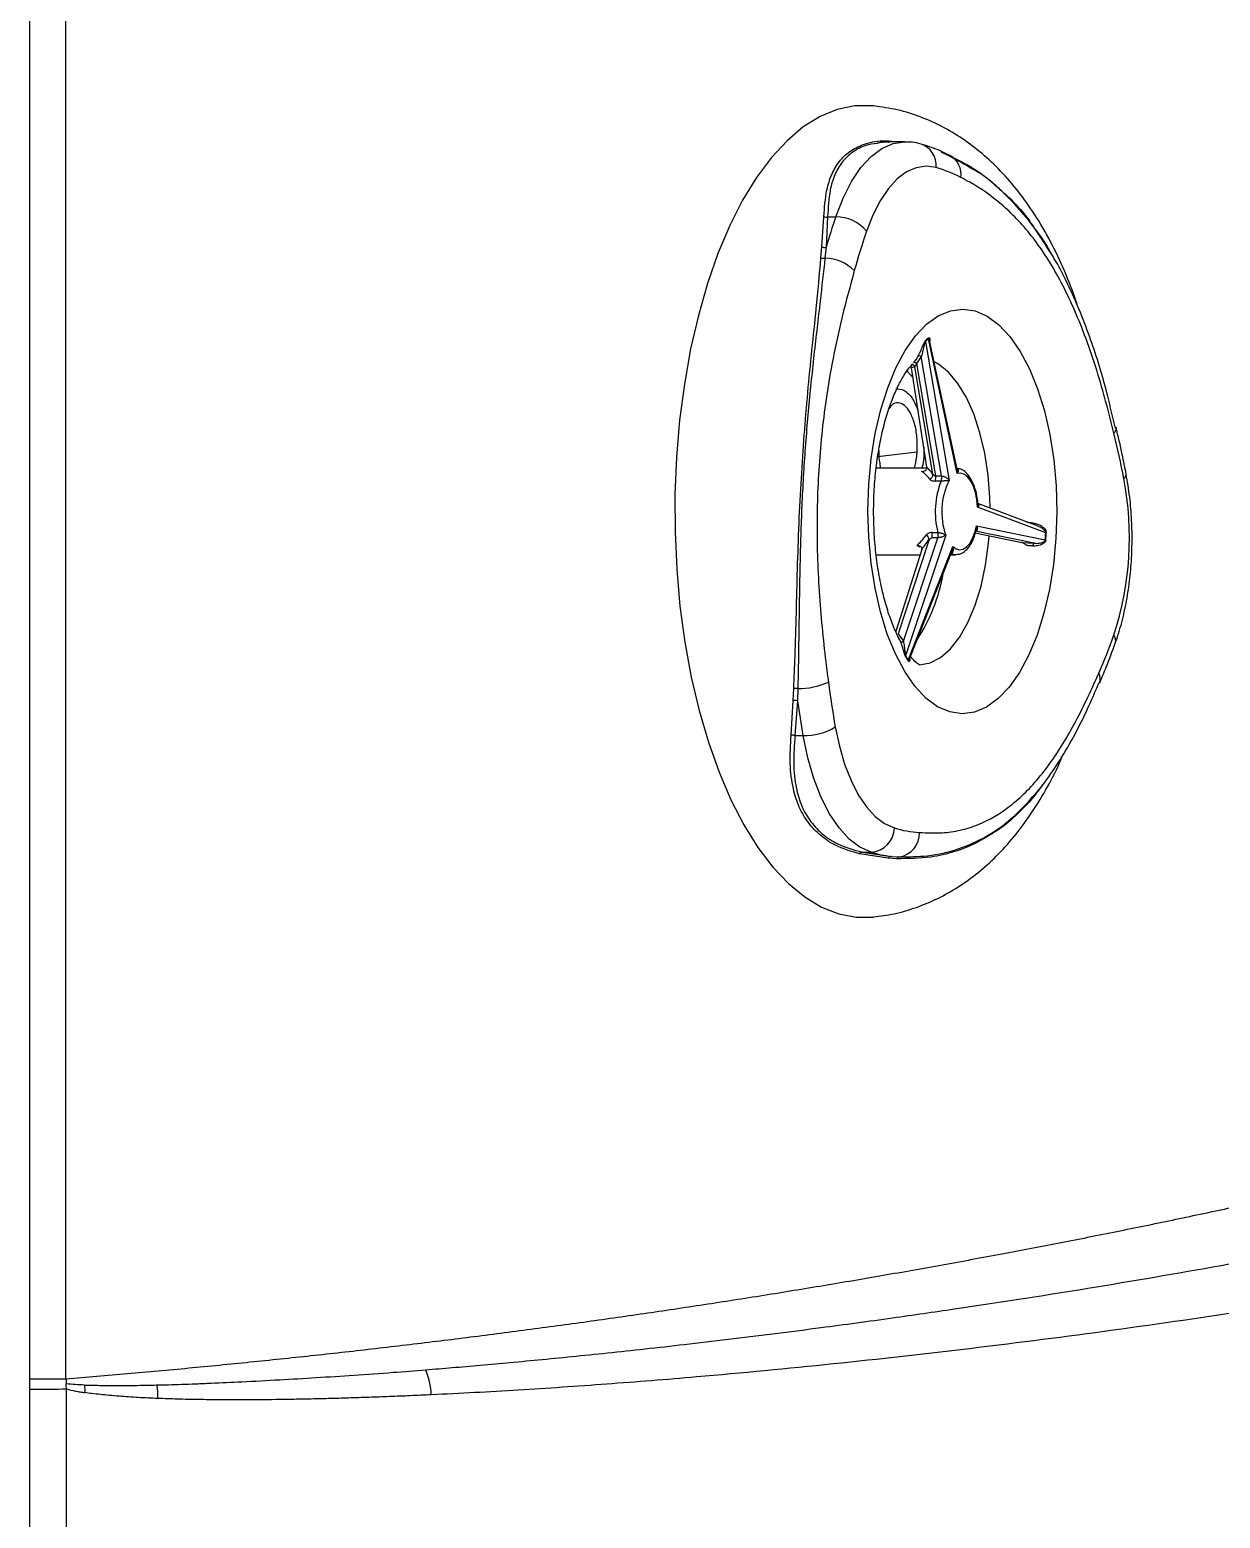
# Model space of a CAD drawing. Extents: x -54 to 18, y -18 to 89.
# Drawn here: x -47.97 to -43.09, y 28.02 to 34.11 of the extents above; entities that cross this region are included whole.
import ezdxf

# ---------------------------------------------------------------- set-up
doc = ezdxf.new("R2010")
doc.units = 0
doc.header["$MEASUREMENT"] = 0
doc.layers.add('GEOMETRY', color=2, linetype='Continuous', lineweight=25)

# ---------------------------------------------------------------- blocks, each defined once
blk = doc.blocks.new('2026 MINI-ASPIRE')
at = {"layer": 'GEOMETRY'}
for p, q in [((-30.0942, -22.1624), (-30.0942, -11.0583)), ((-29.9458, -22.1624), (-29.9458, -11.0583)), ((-26.5106, -17.0964), (-26.5714, -17.0964)), ((-26.8502, -17.5272), (-26.8421, -17.4035)), ((-26.8263, -17.404), (-26.8328, -17.5286)), ((-26.8263, -17.404), (-26.7933, -17.404)), ((-26.8538, -17.5713), (-26.8502, -17.5272)), ((-26.8328, -17.5286), (-26.8375, -17.5729)), ((-26.4256, -17.9139), (-26.3286, -18.484)), ((-26.2953, -18.4547), (-26.413, -17.9028)), ((-26.2962, -18.4376), (-26.4087, -17.9097)), ((-26.4427, -17.976), (-26.4625, -18.005)), ((-26.3594, -18.4651), (-26.4427, -17.976)), ((-26.4699, -18.0178), (-26.4823, -18.0216)), ((-26.4197, -18.4289), (-26.4823, -18.0216)), ((-26.395, -18.4583), (-26.4699, -18.0178)), ((-26.4625, -18.005), (-26.3842, -18.4651)), ((-25.6453, -18.2655), (-25.6448, -18.2681)), ((-26.6214, -18.3852), (-26.4607, -18.3668)), ((-26.4607, -18.3668), (-26.4598, -18.3667)), ((-26.4198, -18.4332), (-26.6282, -18.4332)), ((-26.3842, -18.4651), (-26.3594, -18.4651)), ((-26.3616, -18.486), (-26.3863, -18.486)), ((-25.9643, -18.671), (-26.2108, -18.5783)), ((-25.9332, -18.6975), (-26.2121, -18.5925)), ((-26.3427, -18.7073), (-26.5069, -19.2017)), ((-26.3996, -18.6967), (-26.3748, -18.6967)), ((-25.9809, -18.7408), (-26.2228, -18.6915)), ((-26.2217, -18.6982), (-26.0306, -18.7373)), ((-26.2169, -18.669), (-25.935, -18.7265)), ((-26.441, -18.7655), (-26.5475, -19.1019)), ((-26.4101, -18.7258), (-26.5381, -19.1113)), ((-26.5163, -19.1421), (-26.3754, -18.718)), ((-26.4961, -19.2196), (-26.3142, -18.7545)), ((-26.4906, -19.2153), (-26.3181, -18.7741)), ((-26.3754, -18.718), (-26.4002, -18.718)), ((-26.0306, -18.7373), (-25.9809, -18.7408)), ((-26.6282, -18.7875), (-26.4479, -18.7875)), ((-26.3233, -18.7875), (-26.3026, -18.7875)), ((-26.5381, -19.1113), (-26.5163, -19.1421)), ((-25.7121, -19.3113), (-25.7128, -19.313)), ((-26.9675, -19.3849), (-26.9651, -19.3352)), ((-26.9487, -19.3359), (-26.95, -19.3858)), ((-26.9761, -19.5269), (-26.9675, -19.3849)), ((-26.95, -19.3858), (-26.9604, -19.5284)), ((-26.9604, -19.5284), (-26.9273, -19.5284)), ((-26.5782, -20.0305), (-26.6963, -20.0121)), ((-26.6855, -20.0056), (-26.648, -20.0056)), ((-26.6855, -20.0056), (-26.5658, -20.0228)), ((-26.5437, -20.0328), (-26.5782, -20.0305)), ((-26.5658, -20.0228), (-26.5325, -20.0247)), ((-30.0941, -22.2049), (-30.0942, -22.1624)), ((-30.0941, -23.2125), (-30.0941, -22.2049)), ((-29.9434, -23.2115), (-29.9443, -22.204))]:
    blk.add_line(p, q, dxfattribs=at)
at = {"layer": 'GEOMETRY', "flags": 128}
for points in [[(-26.6384, -16.9494), (-26.6438, -16.9489), (-26.7155, -16.9495), (-26.7868, -16.9643), (-26.8572, -16.9932), (-26.9261, -17.0358), (-26.9928, -17.0919), (-27.0569, -17.161), (-27.1176, -17.2424), (-27.1747, -17.3354), (-27.2274, -17.4394), (-27.2755, -17.5533), (-27.3185, -17.6763), (-27.3559, -17.8072), (-27.3876, -17.945), (-27.4132, -18.0885), (-27.4326, -18.2364), (-27.4454, -18.3875), (-27.4517, -18.5405), (-27.4514, -18.6941), (-27.4445, -18.847), (-27.4311, -18.9978), (-27.4112, -19.1454), (-27.385, -19.2884), (-27.3528, -19.4256), (-27.3148, -19.5558), (-27.2713, -19.678), (-27.2228, -19.7911), (-27.1697, -19.8941), (-27.1123, -19.9862), (-27.0512, -20.0665), (-26.9869, -20.1344), (-26.9199, -20.1892), (-26.8509, -20.2307), (-26.7804, -20.2582)], [(-26.7933, -17.404), (-26.7632, -17.3271), (-26.7286, -17.2595), (-26.69, -17.2024), (-26.6483, -17.1569), (-26.6041, -17.1237), (-26.5583, -17.1034), (-26.5116, -17.0964), (-26.5105, -17.0964)], [(-26.3825, -17.202), (-26.423, -17.1964), (-26.4635, -17.2025), (-26.5032, -17.22), (-26.5415, -17.2488), (-26.5777, -17.2883), (-26.6111, -17.3378), (-26.641, -17.3963), (-26.6671, -17.4629)], [(-26.2226, -17.7893), (-26.1731, -17.8108), (-26.1252, -17.846), (-26.0799, -17.8943), (-26.038, -17.9548), (-26.0001, -18.0265), (-25.9669, -18.1083), (-25.9389, -18.1986), (-25.9167, -18.2959), (-25.9006, -18.3987), (-25.8909, -18.5051), (-25.8878, -18.6132), (-25.8913, -18.7213), (-25.9013, -18.8276), (-25.9177, -18.9301), (-25.9403, -19.0271), (-25.9685, -19.117), (-26.002, -19.1982), (-26.0401, -19.2694), (-26.0823, -19.3293), (-26.1277, -19.3769), (-26.1757, -19.4114), (-26.2253, -19.4321), (-26.2758, -19.4388), (-26.3263, -19.4314), (-26.3758, -19.4099), (-26.4237, -19.3747), (-26.4689, -19.3264), (-26.5109, -19.2659), (-26.5488, -19.1941), (-26.582, -19.1124), (-26.61, -19.0221), (-26.6322, -18.9247), (-26.6483, -18.822), (-26.658, -18.7156), (-26.6611, -18.6074), (-26.6576, -18.4993), (-26.6476, -18.3931), (-26.6311, -18.2906), (-26.6086, -18.1935), (-26.5804, -18.1036), (-26.5469, -18.0224), (-26.5087, -17.9512), (-26.4666, -17.8914), (-26.4212, -17.8438), (-26.3732, -17.8093), (-26.3236, -17.7885), (-26.2731, -17.7818), (-26.2226, -17.7893)], [(-26.5028, -18.0336), (-26.4994, -18.0369), (-26.476, -18.063)], [(-26.4625, -18.005), (-26.4641, -18.0036), (-26.4658, -18.0024), (-26.4675, -18.0015), (-26.4692, -18.0009), (-26.4708, -18.0006), (-26.4722, -18.0007), (-26.4734, -18.001), (-26.4744, -18.0017)], [(-26.1612, -18.597), (-26.1623, -18.5538), (-26.1695, -18.4612), (-26.183, -18.3718), (-26.2026, -18.2878), (-26.2279, -18.211), (-26.2582, -18.1431), (-26.2929, -18.0857), (-26.3312, -18.0399), (-26.3722, -18.0069), (-26.3901, -17.9971)], [(-26.2121, -18.5925), (-26.2152, -18.5619), (-26.2211, -18.5332), (-26.2295, -18.5075), (-26.2401, -18.486), (-26.2525, -18.4694), (-26.2662, -18.4584), (-26.2807, -18.4534), (-26.2953, -18.4547)], [(-26.4521, -19.2389), (-26.45, -19.2388), (-26.4063, -19.2304), (-26.3637, -19.2081), (-26.3231, -19.1724), (-26.2855, -19.1242), (-26.2517, -19.0645), (-26.2223, -18.9947), (-26.1982, -18.9163), (-26.1798, -18.831), (-26.1675, -18.7409), (-26.1648, -18.7099)], [(-26.3142, -18.7545), (-26.3003, -18.764), (-26.2857, -18.7675), (-26.2712, -18.7647), (-26.2571, -18.7557), (-26.2442, -18.741), (-26.2329, -18.7211), (-26.2237, -18.6967), (-26.2169, -18.669)], [(-26.3026, -18.7875), (-26.3104, -18.7867), (-26.3215, -18.7828)], [(-26.7952, -19.493), (-26.7783, -19.5721), (-26.7567, -19.6456), (-26.7306, -19.7123), (-26.7007, -19.7709), (-26.6673, -19.8205), (-26.6312, -19.86), (-26.5929, -19.8889), (-26.5532, -19.9066)], [(-26.648, -20.0056), (-26.6939, -19.9852), (-26.738, -19.9519), (-26.7797, -19.9063), (-26.8182, -19.8491), (-26.8528, -19.7815), (-26.8828, -19.7045), (-26.9078, -19.6197), (-26.9273, -19.5284)], [(-26.7804, -20.2582), (-26.709, -20.2718), (-26.6389, -20.2713)]]:
    blk.add_lwpolyline(points, dxfattribs=at)
at = {"layer": 'GEOMETRY'}
for centre, radius, start, end in [((-26.4735, -17.1923), 0.0915, 353.92925, 71.01045), ((-26.3669, -17.229), 0.0868, 351.01647, 59.96154), ((-26.53, -17.7177), 0.5364, 62.35686, 74.04014), ((-26.8333, -17.3739), 0.0308, 253.54527, 283.2391), ((-23.8151, -18.4182), 3.1462, 161.19286, 163.57433), ((-26.7914, -17.5644), 0.1605, 39.22009, 90.64557), ((-23.7742, -18.4473), 3.0559, 161.20792, 164.37372), ((-26.8389, -17.4947), 0.0344, 250.80131, 280.22507), ((-26.8422, -17.5367), 0.0365, 251.44941, 277.36478), ((-26.8413, -17.7488), 0.1759, 45.0863, 88.7686), ((-26.2147, -18.1382), 0.3102, 129.74583, 132.87259), ((-26.4167, -17.912), 0.00914, 172.5515, 191.74457), ((-26.2155, -18.1402), 0.3088, 129.74583, 132.87259), ((-26.4037, -17.9011), 0.00941, 171.63397, 190.54611), ((-26.4505, -17.9845), 0.0115, 47.39625, 115.10756), ((-26.4795, -18.0202), 0.00985, 14.17756, 131.1949), ((-25.6734, -18.2686), 0.0286, 312.97829, 0.96045), ((-29.0941, -19.1341), 3.5423, 10.71157, 13.7951), ((-26.4165, -18.4585), 0.0215, 294.82052, 0.59701), ((-26.4213, -18.4719), 0.0377, 338.05674, 10.35961), ((-26.3966, -18.4719), 0.0377, 338.05674, 10.35961), ((-25.6244, -18.4581), 0.0208, 301.78496, 2.65926), ((-26.0479, -18.6115), 0.3378, 158.18495, 194.5935), ((-26.0747, -18.6121), 0.2844, 153.22527, 199.55318), ((-26.8716, -18.7179), 1.2813, 341.88491, 10.89355), ((-26.4317, -18.7239), 0.0199, 355.11007, 60.48098), ((-26.4381, -18.7064), 0.0397, 342.93379, 14.13412), ((-26.4133, -18.7064), 0.0397, 342.93379, 14.13412), ((-25.965, -18.6605), 0.0149, 170.88254, 199.33419), ((-27.5227, -18.6117), 1.5918, 355.86531, 356.91314), ((-25.928, -18.6754), 0.0226, 256.79191, 262.03965), ((-27.5276, -18.6118), 1.5988, 355.86531, 356.91314), ((-25.9744, -18.7503), 0.0115, 124.84267, 188.73845), ((-25.9297, -18.7098), 0.0175, 252.52376, 259.38832), ((-27.0588, -18.7448), 0.7156, 326.88645, 350.4001), ((-27.955, -18.2942), 2.4436, 336.39259, 340.34249), ((-25.686, -19.139), 0.0394, 343.85241, 35.32927), ((-26.5219, -19.1347), 0.00935, 220.91564, 307.31678), ((-26.5005, -19.2042), 0.00691, 158.75671, 180.65873), ((-25.9923, -18.9056), 0.5954, 210.11052, 212.13502), ((-25.9941, -18.9043), 0.5928, 210.11052, 212.13502), ((-26.4892, -19.222), 0.00725, 160.28365, 181.70563), ((-26.9483, -19.031), 0.3049, 269.92589, 294.1878), ((-22.7679, -18.7821), 4.0896, 187.40471, 190.01145), ((-25.7564, -19.2963), 0.0467, 341.22061, 30.11312), ((-26.9595, -19.3962), 0.0612, 79.90617, 95.27694), ((-26.9614, -19.4392), 0.0546, 78.01113, 96.40744), ((-22.7489, -18.7903), 4.2431, 188.06709, 190.01799), ((-26.9216, -19.2858), 0.2427, 268.65259, 301.3782), ((-26.9725, -19.5715), 0.0447, 74.23474, 94.58617), ((-26.6549, -19.9041), 0.1017, 273.85377, 358.63274), ((-26.4187, -19.4566), 0.4697, 253.35751, 266.12373), ((-26.548, -19.9283), 0.0977, 279.18315, 1.84281), ((-26.6839, -20.0205), 0.0149, 96.21986, 146.02764), ((-26.5058, -19.5287), 0.4977, 253.39763, 263.08059), ((-26.5648, -20.0381), 0.0154, 93.61004, 150.38035), ((-26.53, -20.04), 0.0155, 99.2009, 152.14737)]:
    blk.add_arc(centre, radius, start, end, dxfattribs=at)
for centre, major_axis, ratio, start_param, end_param in [((-26.4169, -18.6103), (-0.0722, 0.1748), 0.401962, 5.390364, 5.729327), ((-26.3982, -18.6055), (-0.0675, 0.1959), 0.329785, 5.441921, 5.70915), ((-26.4169, -18.6103), (0.109, 0.1751), 0.247356, 3.952344, 4.291306), ((-26.4169, -18.6103), (0.2342, -0.1215), 0.550386, 4.810184, 4.860876), ((-26.399, -18.6185), (0.1059, 0.196), 0.198808, 3.978301, 4.245531)]:
    blk.add_ellipse(centre, major_axis=major_axis, ratio=ratio, start_param=start_param, end_param=end_param, dxfattribs=at)
for points, knots in [([(-25.8004, -17.7757), (-25.8031, -17.7671), (-25.8192, -17.7147), (-25.856, -17.624), (-25.912, -17.5043), (-25.9755, -17.3957), (-26.044, -17.2993), (-26.1157, -17.2164), (-26.1917, -17.1446), (-26.2715, -17.0839), (-26.3548, -17.034), (-26.4443, -16.9937), (-26.5386, -16.9636), (-26.6053, -16.9542), (-26.6377, -16.9496)], [0, 0, 0, 0, 0.019932, 0.121179, 0.224219, 0.328825, 0.422754, 0.51295, 0.599006, 0.681285, 0.760487, 0.837369, 0.92089, 1, 1, 1, 1]), ([(-26.8421, -17.4035), (-26.8392, -17.3657), (-26.8344, -17.3024), (-26.8112, -17.2291), (-26.7805, -17.1757), (-26.7369, -17.1339), (-26.6775, -17.1041), (-26.6135, -17.0891), (-26.5672, -17.0935), (-26.5499, -17.0952)], [0, 0, 0, 0, 0.197104, 0.329633, 0.465202, 0.597698, 0.733961, 0.900625, 1, 1, 1, 1]), ([(-26.6236, -17.1033), (-26.6396, -17.1055), (-26.6771, -17.1107), (-26.726, -17.1375), (-26.769, -17.1775), (-26.799, -17.2308), (-26.8207, -17.3032), (-26.8242, -17.3665), (-26.8263, -17.404)], [0, 0, 0, 0, 0.118579, 0.277362, 0.440831, 0.599724, 0.76271, 1, 1, 1, 1]), ([(-26.5714, -17.098), (-26.5773, -17.0974), (-26.5959, -17.0954), (-26.6123, -17.1001), (-26.6236, -17.1033)], [0, 0, 0, 0, 0.312557, 1, 1, 1, 1]), ([(-26.6226, -17.1006), (-26.6223, -17.1005), (-26.6092, -17.0969), (-26.594, -17.0972), (-26.5791, -17.0975)], [0, 0, 0, 0, 0.018638, 1, 1, 1, 1]), ([(-26.4438, -17.1058), (-26.4559, -17.1026), (-26.4778, -17.0969), (-26.5004, -17.0977), (-26.5104, -17.098)], [0, 0, 0, 0, 0.554775, 1, 1, 1, 1]), ([(-26.3235, -17.1538), (-26.3385, -17.1463), (-26.3778, -17.1268), (-26.4186, -17.1138), (-26.4438, -17.1058)], [0, 0, 0, 0, 0.381341, 1, 1, 1, 1]), ([(-26.361, -17.1386), (-26.3246, -17.1552), (-26.2539, -17.1874), (-26.1761, -17.2397), (-26.1354, -17.2778), (-26.1224, -17.29)], [0, 0, 0, 0, 0.419157, 0.814453, 1, 1, 1, 1]), ([(-26.2292, -17.2105), (-26.2469, -17.2001), (-26.2798, -17.1806), (-26.3097, -17.1655), (-26.3235, -17.1585)], [0, 0, 0, 0, 0.536058, 1, 1, 1, 1]), ([(-25.6539, -18.2895), (-25.6687, -18.2308), (-25.6953, -18.1256), (-25.7395, -17.9816), (-25.7976, -17.8202), (-25.8794, -17.644), (-25.9907, -17.4735), (-26.1136, -17.3466), (-26.2125, -17.2788), (-26.2689, -17.249), (-26.2811, -17.2425)], [0, 0, 0, 0, 0.1133141, 0.2030249, 0.2927119, 0.4593265, 0.6230893, 0.7884535, 0.9540975, 1, 1, 1, 1]), ([(-25.9139, -17.55), (-25.9348, -17.5167), (-25.9774, -17.4485), (-26.0506, -17.3586), (-26.1326, -17.2798), (-26.1948, -17.2278), (-26.2332, -17.2079), (-26.2385, -17.2052)], [0, 0, 0, 0, 0.228777, 0.468122, 0.714313, 0.960499, 1, 1, 1, 1]), ([(-26.1224, -17.29), (-26.1074, -17.3032), (-26.0632, -17.3419), (-26.0156, -17.3964), (-25.9853, -17.4413), (-25.9786, -17.4511)], [0, 0, 0, 0, 0.286548, 0.842885, 1, 1, 1, 1]), ([(-25.9752, -17.4562), (-25.9586, -17.4784), (-25.9368, -17.5076), (-25.9183, -17.5418), (-25.9139, -17.55)], [0, 0, 0, 0, 0.761172, 1, 1, 1, 1]), ([(-25.648, -18.2688), (-25.6582, -18.2253), (-25.6771, -18.1449), (-25.7086, -18.0272), (-25.7443, -17.9182), (-25.7865, -17.8041), (-25.836, -17.6915), (-25.8793, -17.6046), (-25.9068, -17.5611), (-25.9139, -17.5498)], [0, 0, 0, 0, 0.159775, 0.295816, 0.441189, 0.592721, 0.76808, 0.940093, 1, 1, 1, 1]), ([(-26.9651, -19.3352), (-26.9631, -19.2916), (-26.9586, -19.1904), (-26.9546, -19.0269), (-26.9502, -18.845), (-26.9438, -18.6601), (-26.9348, -18.4764), (-26.9226, -18.2971), (-26.9078, -18.1215), (-26.8907, -17.9484), (-26.8706, -17.7617), (-26.8599, -17.64), (-26.8538, -17.5713)], [0, 0, 0, 0, 0.0745778, 0.1732463, 0.2719293, 0.37367, 0.4754144, 0.5727367, 0.6700573, 0.7701505, 0.8702331, 1, 1, 1, 1]), ([(-26.8375, -17.5729), (-26.8438, -17.6308), (-26.8579, -17.7581), (-26.883, -17.9684), (-26.9067, -18.1992), (-26.9257, -18.4365), (-26.9365, -18.6773), (-26.9422, -18.9182), (-26.9445, -19.1391), (-26.9474, -19.2761), (-26.9487, -19.3359)], [0, 0, 0, 0, 0.109289, 0.240653, 0.372441, 0.503824, 0.63517, 0.766922, 0.898249, 1, 1, 1, 1]), ([(-26.7171, -17.6242), (-26.7341, -17.6865), (-26.7681, -17.8111), (-26.8166, -18.0331), (-26.8542, -18.2923), (-26.873, -18.5877), (-26.8677, -18.8838), (-26.847, -19.1243), (-26.8291, -19.2643), (-26.8234, -19.3091)], [0, 0, 0, 0, 0.1231091, 0.2460872, 0.4175077, 0.5840052, 0.7522704, 0.9207944, 1, 1, 1, 1]), ([(-26.4554, -17.9741), (-26.4515, -17.9663), (-26.4442, -17.9517), (-26.4361, -17.9313), (-26.4307, -17.9187), (-26.4278, -17.9132), (-26.4264, -17.9115), (-26.4258, -17.9109)], [0, 0, 0, 0, 0.3847193, 0.7270367, 0.8711987, 0.9447118, 1, 1, 1, 1]), ([(-26.4256, -17.9139), (-26.4259, -17.9142), (-26.4263, -17.9147), (-26.4272, -17.9165), (-26.4288, -17.9211), (-26.4318, -17.9334), (-26.4362, -17.953), (-26.4404, -17.968), (-26.4427, -17.976)], [0, 0, 0, 0, 0.026157, 0.041918, 0.104999, 0.244271, 0.598362, 1, 1, 1, 1]), ([(-26.413, -17.8997), (-26.4126, -17.8994), (-26.4112, -17.8985), (-26.4096, -17.8994), (-26.4073, -17.9032), (-26.4078, -17.9087), (-26.4081, -17.9128)], [0, 0, 0, 0, 0.091127, 0.272085, 0.448755, 1, 1, 1, 1]), ([(-26.4091, -17.9098), (-26.4092, -17.9089), (-26.4093, -17.9065), (-26.4103, -17.9044), (-26.4112, -17.9029), (-26.412, -17.9024), (-26.4126, -17.9025), (-26.4129, -17.9027), (-26.413, -17.9028)], [0, 0, 0, 0, 0.242072, 0.567617, 0.745602, 0.867622, 0.974276, 1, 1, 1, 1]), ([(-26.4744, -18.0017), (-26.4708, -17.9974), (-26.4637, -17.9888), (-26.4581, -17.979), (-26.4554, -17.9741)], [0, 0, 0, 0, 0.504479, 1, 1, 1, 1]), ([(-26.5309, -19.1358), (-26.5349, -19.1284), (-26.5473, -19.1056), (-26.5672, -19.0566), (-26.589, -18.9904), (-26.6078, -18.9153), (-26.6226, -18.8336), (-26.6329, -18.7468), (-26.6382, -18.6568), (-26.6382, -18.5656), (-26.633, -18.4752), (-26.6227, -18.3876), (-26.6077, -18.3048), (-26.5885, -18.2285), (-26.5661, -18.1606), (-26.5414, -18.1024), (-26.5161, -18.0557), (-26.4937, -18.0231), (-26.4823, -18.011), (-26.4778, -18.0061)], [0, 0, 0, 0, 0.028572, 0.087888, 0.148575, 0.210449, 0.273269, 0.336788, 0.400773, 0.465007, 0.529289, 0.593356, 0.657, 0.720002, 0.782129, 0.843143, 0.902845, 0.961166, 1, 1, 1, 1]), ([(-26.4823, -18.0216), (-26.4825, -18.0209), (-26.4829, -18.0194), (-26.4842, -18.0175), (-26.4858, -18.016), (-26.4869, -18.0156), (-26.4874, -18.0154)], [0, 0, 0, 0, 0.2737912, 0.5483538, 0.8120624, 1, 1, 1, 1]), ([(-26.4625, -18.005), (-26.4642, -18.008), (-26.4672, -18.0135), (-26.4691, -18.0165), (-26.4699, -18.0178)], [0, 0, 0, 0, 0.553551, 1, 1, 1, 1]), ([(-26.4598, -18.3667), (-26.4595, -18.3465), (-26.4588, -18.3063), (-26.4692, -18.2489), (-26.4874, -18.2034), (-26.5117, -18.1729), (-26.538, -18.1626), (-26.5601, -18.1685), (-26.5708, -18.1834), (-26.5743, -18.1884)], [0, 0, 0, 0, 0.155308, 0.310451, 0.467029, 0.617528, 0.776047, 0.925738, 1, 1, 1, 1]), ([(-26.5473, -18.108), (-26.5364, -18.1085), (-26.5134, -18.1096), (-26.4799, -18.1419), (-26.4632, -18.1798), (-26.4552, -18.1982)], [0, 0, 0, 0, 0.316566, 0.670172, 1, 1, 1, 1]), ([(-25.6037, -18.4571), (-25.6089, -18.4304), (-25.6215, -18.3655), (-25.6365, -18.3026), (-25.6453, -18.2656)], [0, 0, 0, 0, 0.410535, 1, 1, 1, 1]), ([(-26.4324, -18.3466), (-26.4323, -18.3478), (-26.4306, -18.3751), (-26.4335, -18.4071), (-26.44, -18.4314), (-26.4404, -18.4332)], [0, 0, 0, 0, 0.041465, 0.929148, 1, 1, 1, 1]), ([(-26.617, -18.3609), (-26.6171, -18.3668), (-26.6178, -18.3924), (-26.613, -18.4155), (-26.6093, -18.4332)], [0, 0, 0, 0, 0.233574, 1, 1, 1, 1]), ([(-26.4708, -18.4332), (-26.4671, -18.4176), (-26.4621, -18.3964), (-26.4603, -18.3729), (-26.4598, -18.3667)], [0, 0, 0, 0, 0.73575, 1, 1, 1, 1]), ([(-26.4414, -18.4464), (-26.4413, -18.4464), (-26.4388, -18.4464), (-26.4332, -18.4458), (-26.4262, -18.443), (-26.4217, -18.4385), (-26.4195, -18.4338), (-26.4197, -18.4305), (-26.4197, -18.4289)], [0, 0, 0, 0, 0.004649, 0.23127, 0.517491, 0.716951, 0.858168, 1, 1, 1, 1]), ([(-26.3842, -18.4651), (-26.3858, -18.4649), (-26.3877, -18.4647), (-26.3908, -18.4632), (-26.3932, -18.4613), (-26.3945, -18.4591), (-26.395, -18.4583)], [0, 0, 0, 0, 0.332362, 0.38263, 0.78188, 1, 1, 1, 1]), ([(-26.3594, -18.4651), (-26.3578, -18.4652), (-26.356, -18.4653), (-26.3519, -18.4662), (-26.3491, -18.4672), (-26.3441, -18.4695), (-26.3399, -18.4721), (-26.3337, -18.4772), (-26.3305, -18.4811), (-26.3286, -18.4839), (-26.3286, -18.484)], [0, 0, 0, 0, 0.118525, 0.137194, 0.290753, 0.324162, 0.532603, 0.663165, 0.994059, 1, 1, 1, 1]), ([(-26.2969, -18.434), (-26.2969, -18.434), (-26.2955, -18.4345), (-26.2941, -18.4356), (-26.2922, -18.4382), (-26.2915, -18.4413), (-26.2919, -18.4471), (-26.2936, -18.4515), (-26.2953, -18.4547), (-26.2953, -18.4547)], [0, 0, 0, 0, 0.0050753, 0.1717744, 0.221257, 0.45902, 0.6083345, 0.9929795, 1, 1, 1, 1]), ([(-26.2109, -18.5785), (-26.2112, -18.5754), (-26.2126, -18.5568), (-26.2193, -18.5245), (-26.2334, -18.4858), (-26.2523, -18.4571), (-26.2738, -18.4385), (-26.2898, -18.4355), (-26.2969, -18.4341)], [0, 0, 0, 0, 0.042586, 0.247745, 0.455378, 0.667345, 0.852335, 1, 1, 1, 1]), ([(-26.2953, -18.4547), (-26.2953, -18.4546), (-26.2949, -18.4499), (-26.2949, -18.444), (-26.296, -18.4386), (-26.2963, -18.4376)], [0, 0, 0, 0, 0.0144716, 0.8204434, 1, 1, 1, 1]), ([(-25.6482, -19.15), (-25.6433, -19.1358), (-25.6293, -19.0948), (-25.6104, -19.0221), (-25.5937, -18.9314), (-25.5832, -18.8374), (-25.5787, -18.7418), (-25.5805, -18.646), (-25.5881, -18.55), (-25.5984, -18.4884), (-25.6037, -18.4571)], [0, 0, 0, 0, 0.070416, 0.204069, 0.336835, 0.46891, 0.600575, 0.732103, 0.863732, 1, 1, 1, 1]), ([(-26.4075, -18.4781), (-26.4065, -18.479), (-26.4038, -18.4818), (-26.397, -18.4852), (-26.3899, -18.4857), (-26.3863, -18.486)], [0, 0, 0, 0, 0.203009, 0.597057, 1, 1, 1, 1]), ([(-26.3286, -18.484), (-26.3286, -18.484), (-26.3309, -18.4842), (-26.3346, -18.4846), (-26.3414, -18.4852), (-26.346, -18.4855), (-26.3512, -18.4857), (-26.3541, -18.4859), (-26.3581, -18.486), (-26.36, -18.486), (-26.3616, -18.486)], [0, 0, 0, 0, 0.006071, 0.338673, 0.467785, 0.673379, 0.716166, 0.860311, 0.879197, 1, 1, 1, 1]), ([(-26.2108, -18.5784), (-26.2097, -18.5789), (-26.2084, -18.5795), (-26.207, -18.5815), (-26.2066, -18.5836), (-26.2078, -18.5877), (-26.21, -18.5905), (-26.2121, -18.5925), (-26.2121, -18.5925)], [0, 0, 0, 0, 0.164782, 0.204124, 0.449587, 0.603338, 0.993003, 1, 1, 1, 1]), ([(-26.2121, -18.5925), (-26.2121, -18.5924), (-26.2111, -18.5882), (-26.2102, -18.5834), (-26.2108, -18.579), (-26.2108, -18.5785)], [0, 0, 0, 0, 0.016133, 0.900021, 1, 1, 1, 1]), ([(-26.3996, -18.6967), (-26.401, -18.6967), (-26.4063, -18.6969), (-26.4148, -18.6995), (-26.4195, -18.7042), (-26.4219, -18.7065)], [0, 0, 0, 0, 0.154454, 0.583769, 1, 1, 1, 1]), ([(-26.3427, -18.7073), (-26.3427, -18.7073), (-26.3448, -18.709), (-26.3485, -18.7113), (-26.3552, -18.7142), (-26.3596, -18.7156), (-26.3648, -18.7169), (-26.3678, -18.7174), (-26.3719, -18.7179), (-26.3738, -18.7179), (-26.3754, -18.718)], [0, 0, 0, 0, 0.005941, 0.336835, 0.467397, 0.675838, 0.709247, 0.862806, 0.881475, 1, 1, 1, 1]), ([(-26.3748, -18.6967), (-26.3733, -18.6967), (-26.3714, -18.6968), (-26.3675, -18.6973), (-26.3646, -18.6979), (-26.3595, -18.6992), (-26.355, -18.7008), (-26.3484, -18.7037), (-26.3448, -18.7058), (-26.3427, -18.7073), (-26.3427, -18.7073)], [0, 0, 0, 0, 0.120803, 0.139689, 0.283834, 0.326621, 0.532215, 0.661327, 0.993929, 1, 1, 1, 1]), ([(-26.3008, -18.7861), (-26.2945, -18.7858), (-26.2797, -18.785), (-26.2591, -18.7702), (-26.2399, -18.7461), (-26.2256, -18.7167), (-26.2202, -18.6934), (-26.2181, -18.6843)], [0, 0, 0, 0, 0.153187, 0.365292, 0.591623, 0.838845, 1, 1, 1, 1]), ([(-26.2169, -18.669), (-26.2169, -18.669), (-26.2151, -18.6721), (-26.2134, -18.6765), (-26.2129, -18.6825), (-26.2136, -18.6858), (-26.2154, -18.6887), (-26.2169, -18.69), (-26.2196, -18.6912), (-26.2213, -18.6913), (-26.2228, -18.6915)], [0, 0, 0, 0, 0.005941, 0.336835, 0.467397, 0.675838, 0.709247, 0.862806, 0.881475, 1, 1, 1, 1]), ([(-26.2175, -18.6844), (-26.2174, -18.6839), (-26.2163, -18.679), (-26.2165, -18.6737), (-26.2169, -18.6691), (-26.2169, -18.669)], [0, 0, 0, 0, 0.104076, 0.9839407, 1, 1, 1, 1]), ([(-26.0102, -18.6538), (-26.006, -18.6543), (-25.9956, -18.6557), (-25.9857, -18.6572), (-25.9798, -18.6581)], [0, 0, 0, 0, 0.398551, 1, 1, 1, 1]), ([(-25.9798, -18.6581), (-25.9715, -18.6605), (-25.956, -18.665), (-25.9411, -18.6769), (-25.9337, -18.6871), (-25.9313, -18.6933), (-25.9312, -18.6965), (-25.9311, -18.6978)], [0, 0, 0, 0, 0.3847193, 0.7270367, 0.8711987, 0.9447118, 1, 1, 1, 1]), ([(-25.9332, -18.6975), (-25.9332, -18.6969), (-25.9332, -18.6959), (-25.9338, -18.6937), (-25.9359, -18.6897), (-25.943, -18.6825), (-25.9525, -18.6755), (-25.9616, -18.6727), (-25.9645, -18.6717)], [0, 0, 0, 0, 0.0340143, 0.0545088, 0.1365386, 0.3176454, 0.7780973, 1, 1, 1, 1]), ([(-26.441, -18.7655), (-26.4407, -18.7641), (-26.4402, -18.7613), (-26.4418, -18.7573), (-26.4458, -18.7534), (-26.4525, -18.751), (-26.458, -18.7505), (-26.4605, -18.7505), (-26.4605, -18.7505)], [0, 0, 0, 0, 0.141832, 0.283049, 0.482509, 0.76873, 0.995351, 1, 1, 1, 1]), ([(-26.4118, -18.7256), (-26.4118, -18.7256), (-26.4112, -18.7256), (-26.4106, -18.7257), (-26.4101, -18.7258)], [0, 0, 0, 0, 0.020246, 1, 1, 1, 1]), ([(-26.4002, -18.718), (-26.4002, -18.718), (-26.4037, -18.7205), (-26.4069, -18.7232), (-26.4101, -18.7258)], [0, 0, 0, 0, 0.013983, 1, 1, 1, 1]), ([(-26.3142, -18.7545), (-26.3142, -18.7545), (-26.313, -18.7585), (-26.3119, -18.7641), (-26.3123, -18.7715), (-26.3135, -18.7754), (-26.3158, -18.7787), (-26.3175, -18.7801), (-26.3195, -18.7812), (-26.3203, -18.7812), (-26.3209, -18.7813)], [0, 0, 0, 0, 0.006551, 0.365486, 0.50482, 0.726691, 0.772866, 0.928423, 0.948804, 1, 1, 1, 1]), ([(-26.3181, -18.7741), (-26.3175, -18.7723), (-26.3153, -18.7661), (-26.3144, -18.7594), (-26.3142, -18.7545), (-26.3142, -18.7545)], [0, 0, 0, 0, 0.27754, 0.987257, 1, 1, 1, 1]), ([(-26.0107, -18.7502), (-26.0133, -18.7481), (-26.0188, -18.7437), (-26.0259, -18.739), (-26.0294, -18.7377), (-26.0306, -18.7373)], [0, 0, 0, 0, 0.353818, 0.766456, 1, 1, 1, 1]), ([(-25.9857, -18.752), (-25.9918, -18.7515), (-26, -18.7509), (-26.0085, -18.7503), (-26.0107, -18.7502)], [0, 0, 0, 0, 0.741533, 1, 1, 1, 1]), ([(-25.933, -18.727), (-25.9331, -18.7281), (-25.9336, -18.7312), (-25.936, -18.7354), (-25.9443, -18.7439), (-25.9598, -18.7503), (-25.9764, -18.7526), (-25.9847, -18.7521), (-25.9857, -18.752)], [0, 0, 0, 0, 0.043653, 0.130336, 0.214966, 0.62446, 0.95607, 1, 1, 1, 1]), ([(-25.9809, -18.7408), (-25.974, -18.741), (-25.9595, -18.7412), (-25.9456, -18.7374), (-25.9383, -18.7324), (-25.9364, -18.7303), (-25.9355, -18.7287), (-25.9351, -18.7274), (-25.935, -18.7267), (-25.935, -18.7265)], [0, 0, 0, 0, 0.3913664, 0.8130554, 0.8933518, 0.9372523, 0.9673488, 0.9936552, 1, 1, 1, 1]), ([(-26.529, -19.1408), (-26.5312, -19.1365), (-26.5342, -19.1307), (-26.538, -19.1254), (-26.539, -19.124)], [0, 0, 0, 0, 0.741533, 1, 1, 1, 1]), ([(-26.5074, -19.2043), (-26.5078, -19.2035), (-26.5089, -19.2012), (-26.5107, -19.1962), (-26.5147, -19.1824), (-26.5199, -19.1633), (-26.5258, -19.1477), (-26.5287, -19.1415), (-26.529, -19.1408)], [0, 0, 0, 0, 0.043653, 0.130336, 0.214966, 0.62446, 0.95607, 1, 1, 1, 1]), ([(-26.5163, -19.1421), (-26.515, -19.1491), (-26.5124, -19.1634), (-26.5106, -19.1822), (-26.5089, -19.1943), (-26.5082, -19.1977), (-26.5077, -19.1999), (-26.5072, -19.2011), (-26.507, -19.2016), (-26.5069, -19.2017)], [0, 0, 0, 0, 0.391366, 0.813055, 0.893352, 0.937252, 0.967349, 0.993655, 1, 1, 1, 1]), ([(-25.7128, -19.313), (-25.7035, -19.2913), (-25.681, -19.2387), (-25.6603, -19.1829), (-25.6482, -19.15)], [0, 0, 0, 0, 0.410832, 1, 1, 1, 1]), ([(-26.4897, -19.2148), (-26.4898, -19.2181), (-26.49, -19.2229), (-26.4928, -19.2252), (-26.4948, -19.2246), (-26.496, -19.2229), (-26.4965, -19.2223)], [0, 0, 0, 0, 0.5346903, 0.7804377, 0.9057525, 1, 1, 1, 1]), ([(-26.4961, -19.2196), (-26.4958, -19.2199), (-26.4955, -19.2203), (-26.4946, -19.2207), (-26.493, -19.2201), (-26.4915, -19.2181), (-26.491, -19.2159), (-26.4909, -19.2153)], [0, 0, 0, 0, 0.089818, 0.143936, 0.360543, 0.838772, 1, 1, 1, 1]), ([(-26.4488, -19.2389), (-26.4485, -19.239), (-26.4477, -19.2393), (-26.4563, -19.2348), (-26.47, -19.2244), (-26.482, -19.2099), (-26.4864, -19.2046)], [0, 0, 0, 0, 0.181586, 0.489018, 0.813895, 1, 1, 1, 1]), ([(-26.4504, -19.9252), (-26.4193, -19.9265), (-26.3635, -19.9289), (-26.2832, -19.9175), (-26.189, -19.8889), (-26.0772, -19.8235), (-25.953, -19.7002), (-25.8409, -19.5337), (-25.7646, -19.3829), (-25.7246, -19.2924), (-25.716, -19.2728)], [0, 0, 0, 0, 0.113314, 0.203025, 0.292712, 0.459327, 0.623089, 0.788453, 0.954097, 1, 1, 1, 1]), ([(-25.9979, -19.7916), (-25.988, -19.7809), (-25.9555, -19.7459), (-25.9042, -19.6751), (-25.8458, -19.5834), (-25.7918, -19.4842), (-25.7495, -19.3916), (-25.7242, -19.3334), (-25.7142, -19.3104)], [0, 0, 0, 0, 0.088169, 0.288958, 0.495938, 0.683761, 0.874953, 1, 1, 1, 1]), ([(-26.6963, -20.0121), (-26.73, -20.0025), (-26.7867, -19.9864), (-26.8564, -19.9395), (-26.9069, -19.8871), (-26.945, -19.822), (-26.9707, -19.7412), (-26.9825, -19.6431), (-26.9782, -19.566), (-26.9761, -19.5269)], [0, 0, 0, 0, 0.181988, 0.306024, 0.433022, 0.556961, 0.68442, 0.839758, 1, 1, 1, 1]), ([(-26.9604, -19.5284), (-26.9631, -19.5665), (-26.9687, -19.6425), (-26.9587, -19.7392), (-26.9338, -19.8194), (-26.8969, -19.8835), (-26.8462, -19.9351), (-26.7766, -19.9811), (-26.7194, -19.9965), (-26.6855, -20.0056)], [0, 0, 0, 0, 0.1580735, 0.3159648, 0.4414473, 0.5668744, 0.6922237, 0.8176748, 1, 1, 1, 1]), ([(-26.6389, -20.2707), (-26.6106, -20.2671), (-26.5506, -20.2594), (-26.462, -20.2332), (-26.3737, -20.1963), (-26.2896, -20.1486), (-26.2096, -20.0908), (-26.1336, -20.0225), (-26.0618, -19.9434), (-25.9942, -19.8533), (-25.9321, -19.7516), (-25.8883, -19.6693), (-25.8677, -19.619), (-25.8635, -19.6087)], [0, 0, 0, 0, 0.079497, 0.168284, 0.257567, 0.348296, 0.44148, 0.538155, 0.639256, 0.745332, 0.856153, 0.970477, 1, 1, 1, 1]), ([(-25.9479, -19.7316), (-25.9592, -19.7476), (-25.9925, -19.7945), (-26.0553, -19.8562), (-26.1089, -19.9037), (-26.1391, -19.9213), (-26.1418, -19.9229)], [0, 0, 0, 0, 0.2002825, 0.5898381, 0.9639635, 1, 1, 1, 1]), ([(-26.5325, -20.0247), (-26.4935, -20.0244), (-26.4087, -20.0236), (-26.2903, -19.9963), (-26.1747, -19.9441), (-26.0692, -19.8704), (-26.0072, -19.8019), (-25.977, -19.7685)], [0, 0, 0, 0, 0.177257, 0.385161, 0.593732, 0.801653, 1, 1, 1, 1]), ([(-26.1418, -19.9229), (-26.1663, -19.9384), (-26.2188, -19.9717), (-26.3061, -20.0054), (-26.4126, -20.0312), (-26.4961, -20.0322), (-26.5437, -20.0328)], [0, 0, 0, 0, 0.208769, 0.446435, 0.684082, 1, 1, 1, 1]), ([(-29.9458, -22.1623), (-29.9038, -22.1589), (-29.8199, -22.152), (-29.6941, -22.1411), (-29.5684, -22.1299), (-29.443, -22.1182), (-29.3176, -22.1061), (-29.1924, -22.0937), (-29.0674, -22.0808), (-28.9425, -22.0675), (-28.8178, -22.0539), (-28.6932, -22.0398), (-28.5688, -22.0253), (-28.4445, -22.0104), (-28.3204, -21.9951), (-28.1965, -21.9794), (-28.0727, -21.9633), (-27.949, -21.9468), (-27.8255, -21.9299), (-27.7022, -21.9126), (-27.579, -21.8948), (-27.456, -21.8767), (-27.3331, -21.8582), (-27.2104, -21.8393), (-27.0878, -21.8199), (-26.9654, -21.8002), (-26.8432, -21.78), (-26.7211, -21.7595), (-26.5991, -21.7385), (-26.4773, -21.7172), (-26.3557, -21.6954), (-26.2342, -21.6732), (-26.077, -21.644), (-25.8844, -21.6072), (-25.6563, -21.562), (-25.4287, -21.5154), (-25.2017, -21.4674), (-24.9752, -21.4179), (-24.7492, -21.367), (-24.5237, -21.3146), (-24.2988, -21.2608), (-24.0744, -21.2056), (-23.8505, -21.1489), (-23.6271, -21.0907), (-23.4042, -21.0312), (-23.1819, -20.9701), (-22.96, -20.9077), (-22.7387, -20.8437), (-22.5179, -20.7784), (-22.371, -20.7336), (-22.2976, -20.7113)], [0, 0, 0, 0, 0.01641, 0.0328, 0.049171, 0.065524, 0.081857, 0.098172, 0.114467, 0.130744, 0.147002, 0.163241, 0.179462, 0.195663, 0.211847, 0.228011, 0.244157, 0.260284, 0.276393, 0.292484, 0.308556, 0.324609, 0.340645, 0.356662, 0.372661, 0.388641, 0.404604, 0.420548, 0.436475, 0.452383, 0.468273, 0.484146, 0.5, 0.529876, 0.559693, 0.58945, 0.619148, 0.648788, 0.678369, 0.707892, 0.737358, 0.766766, 0.796117, 0.825411, 0.854648, 0.88383, 0.912955, 0.942025, 0.97104, 1, 1, 1, 1]), ([(-28.4725, -22.1255), (-28.4367, -22.1225), (-28.3623, -22.1164), (-28.2469, -22.1065), (-28.1237, -22.0953), (-27.9926, -22.083), (-27.8537, -22.0693), (-27.7069, -22.0541), (-27.5522, -22.0375), (-27.3257, -22.0119), (-27.0921, -21.9836), (-26.8148, -21.9478), (-26.5738, -21.915), (-26.1977, -21.8609), (-25.7384, -21.7894), (-25.3, -21.7138), (-24.9933, -21.6574), (-24.8061, -21.6219), (-24.6204, -21.5857), (-24.4361, -21.5486), (-24.2533, -21.5107), (-24.1318, -21.4847), (-24.0713, -21.4717)], [0, 0, 0, 0, 0.024653, 0.051087, 0.079302, 0.1093, 0.141083, 0.174652, 0.210008, 0.247153, 0.32993, 0.370066, 0.436969, 0.494696, 0.626878, 0.749918, 0.792536, 0.834783, 0.876656, 0.918152, 0.959267, 1, 1, 1, 1]), ([(-23.9283, -21.6802), (-23.9602, -21.6863), (-24.024, -21.6985), (-24.1196, -21.7164), (-24.2154, -21.734), (-24.3113, -21.7513), (-24.4072, -21.7684), (-24.5033, -21.7851), (-24.5994, -21.8016), (-24.6957, -21.8178), (-24.792, -21.8337), (-24.8885, -21.8493), (-24.985, -21.8647), (-25.2421, -21.9048), (-25.6595, -21.9656), (-26.2333, -22.0393), (-26.8016, -22.103), (-27.2387, -22.1447), (-27.5475, -22.1704), (-27.7308, -22.1845), (-27.9126, -22.1974), (-28.093, -22.209), (-28.2719, -22.2193), (-28.3905, -22.2251), (-28.4497, -22.2281)], [0, 0, 0, 0, 0.020613, 0.041275, 0.061984, 0.082742, 0.103547, 0.1244, 0.145301, 0.166249, 0.187245, 0.208288, 0.229377, 0.250514, 0.376956, 0.504341, 0.630958, 0.755912, 0.797321, 0.838437, 0.87926, 0.919794, 0.96004, 1, 1, 1, 1]), ([(-29.5754, -22.1878), (-29.559, -22.1874), (-29.5247, -22.1866), (-29.471, -22.1849), (-29.4127, -22.1828), (-29.3302, -22.1795), (-29.2156, -22.1741), (-29.0723, -22.1665), (-28.9192, -22.1574), (-28.7645, -22.1473), (-28.6148, -22.1367), (-28.517, -22.129), (-28.4725, -22.1255)], [0, 0, 0, 0, 0.044597, 0.093352, 0.146265, 0.203339, 0.317826, 0.458393, 0.593415, 0.734255, 0.879025, 1, 1, 1, 1]), ([(-29.9458, -22.1623), (-29.9458, -22.1655), (-29.9457, -22.1721), (-29.9454, -22.1786), (-29.9452, -22.1819)], [0, 0, 0, 0, 0.489952, 1, 1, 1, 1]), ([(-29.9443, -22.204), (-29.9443, -22.2005), (-29.9443, -22.1971), (-29.9446, -22.1901), (-29.9448, -22.1866), (-29.9451, -22.1832)], [0, 0, 0, 0, 0.5, 0.5, 1, 1, 1, 1]), ([(-29.8701, -22.1879), (-29.8826, -22.1873), (-29.8951, -22.1869), (-29.9201, -22.1853), (-29.9326, -22.1843), (-29.9451, -22.1832)], [0, 0, 0, 0, 0.5, 0.5, 1, 1, 1, 1]), ([(-29.8701, -22.1879), (-29.8627, -22.1881), (-29.847, -22.1886), (-29.8221, -22.1891), (-29.7944, -22.1895), (-29.7639, -22.1897), (-29.7167, -22.1897), (-29.6535, -22.1894), (-29.6015, -22.1883), (-29.5754, -22.1878)], [0, 0, 0, 0, 0.075097, 0.159663, 0.253699, 0.357204, 0.470182, 0.734492, 1, 1, 1, 1]), ([(-29.9443, -22.2041), (-29.9319, -22.2073), (-29.9194, -22.2102), (-29.9007, -22.214), (-29.8945, -22.2151), (-29.8819, -22.2171), (-29.8757, -22.218), (-29.8694, -22.219)], [0, 0, 0, 0, 0.5, 0.5, 0.75, 0.75, 1, 1, 1, 1]), ([(-29.5702, -22.243), (-29.5836, -22.2425), (-29.6104, -22.2413), (-29.6501, -22.2392), (-29.6891, -22.2368), (-29.7286, -22.2339), (-29.7674, -22.2307), (-29.8047, -22.2271), (-29.8383, -22.2234), (-29.8594, -22.2204), (-29.8694, -22.219)], [0, 0, 0, 0, 0.134921, 0.267555, 0.397909, 0.52599, 0.663032, 0.787701, 0.900017, 1, 1, 1, 1]), ([(-28.4497, -22.2281), (-28.4785, -22.2294), (-28.5357, -22.232), (-28.6209, -22.2355), (-28.7051, -22.2386), (-28.7883, -22.2413), (-28.8704, -22.2436), (-28.9514, -22.2455), (-29.0535, -22.2474), (-29.1742, -22.2488), (-29.2985, -22.2488), (-29.4028, -22.2477), (-29.4882, -22.246), (-29.5434, -22.244), (-29.5702, -22.243)], [0, 0, 0, 0, 0.076899, 0.152876, 0.227933, 0.302073, 0.3753, 0.447615, 0.519024, 0.648696, 0.770853, 0.85192, 0.928297, 1, 1, 1, 1])]:
    blk.add_open_spline(points, degree=3, knots=knots, dxfattribs=at)
for points in [[(-28.4497, -22.2281), (-28.4509, -22.1925), (-28.4587, -22.1574), (-28.4725, -22.1255)], [(-30.0942, -22.1624), (-30.0349, -22.1624), (-29.9849, -22.1624), (-29.9458, -22.1624)], [(-29.8701, -22.1879), (-29.8693, -22.1982), (-29.869, -22.2086), (-29.8694, -22.219)], [(-29.5754, -22.1878), (-29.5718, -22.2059), (-29.5701, -22.2245), (-29.5702, -22.243)], [(-30.0941, -22.2049), (-30.0349, -22.2046), (-29.9844, -22.2043), (-29.9443, -22.204)]]:
    blk.add_open_spline(points, degree=3, dxfattribs=at)

msp = doc.modelspace()

# ---------------------------------------------------------------- block references
msp.add_blockref('2026 MINI-ASPIRE', (-17.8759, 50.7518))

doc.saveas('drawing.dxf')
